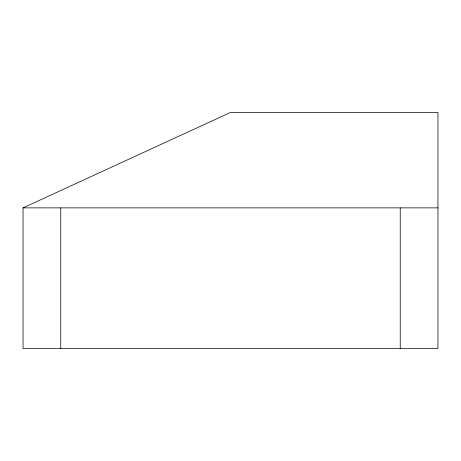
<?xml version="1.0" encoding="UTF-8"?>
<svg xmlns="http://www.w3.org/2000/svg" width="461" height="461" viewBox="0 0 461 461"><rect width="100%" height="100%" fill="white"/><g stroke="black" fill="none" stroke-linecap="round" stroke-linejoin="round"><path stroke-width="0.69" d="M23.05 207.871L230.5 112.444L437.95 112.444L437.95 348.556L23.05 348.556L23.05 207.871L437.95 207.871M400.234 207.871L400.234 348.556M60.766 207.871L60.766 348.556"/></g></svg>
